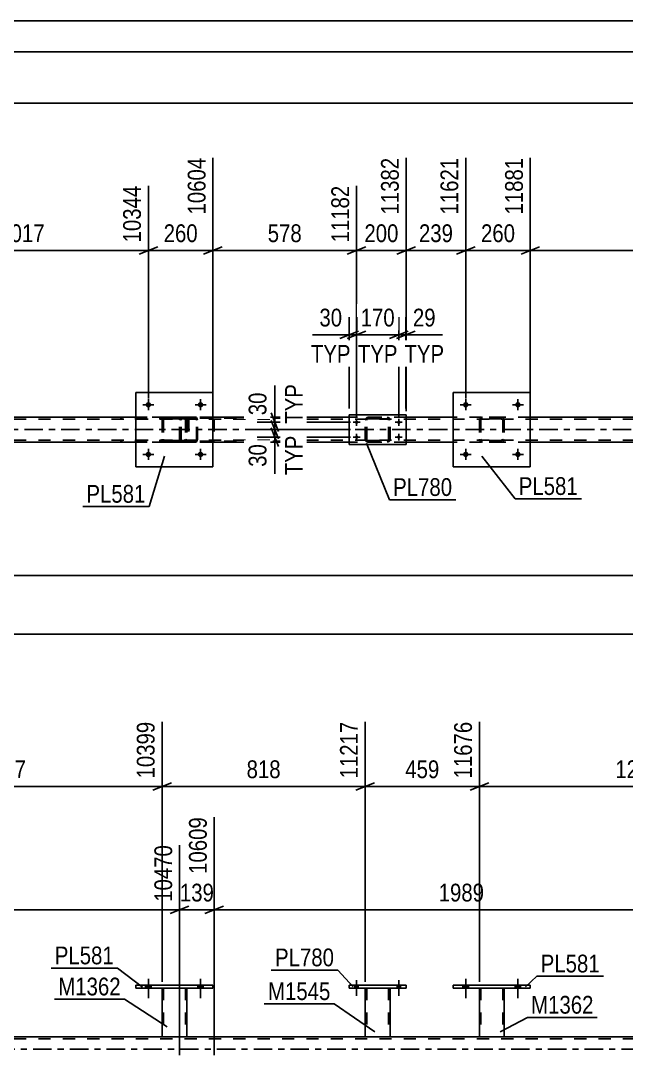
# Model space of a CAD drawing. Header units: millimetres. Extents: x -97 to 744, y -428 to 166.
# Drawn here: x 384.3 to 481.8, y -1 to 165.7 of the extents above; entities that cross this region are included whole.
import ezdxf

# ---------------------------------------------------------------- set-up
doc = ezdxf.new("R2010")
doc.units = ezdxf.units.MM
doc.linetypes.add('DXK_LINE_DOT2', pattern=[3.9198, 1.9599, -1.9599])
doc.linetypes.add('DXK_LINE_DOT3', pattern=[5.9187, 2.979, -0.9799, 0.9799, -0.9799])
doc.styles.add('Arial Narrow', font='ARIALN.TTF', dxfattribs={"height": 0.2})

# ---------------------------------------------------------------- blocks, each defined once
blk = doc.blocks.new('Unknown-814185529-1133')
at = {"color": 5, "linetype": 'Continuous'}
for p, q in [((744.03, 165.67), (-96.97, 165.67)), ((739.03, 160.67), (-91.97, 160.67))]:
    blk.add_line(p, q, dxfattribs=at)
blk = doc.blocks.new('Bolt-814185529-2757 - 2686')
at = {"linetype": 'Continuous'}
for points in [[(405.27, 95.8, -1), (404.39, 95.8, -1)], [(413.67, 95.8, -1), (412.79, 95.8, -1)]]:
    blk.add_hatch(color=1, dxfattribs=at).paths.add_polyline_path(points)
at = {"color": 1, "linetype": 'Continuous'}
for p, q in [((404.83, 96.68), (404.83, 94.92)), ((413.23, 96.68), (413.23, 94.92)), ((403.95, 95.8), (405.71, 95.8)), ((412.35, 95.8), (414.11, 95.8))]:
    blk.add_line(p, q, dxfattribs=at)
blk = doc.blocks.new('Part-814185529-2768 - 2686')
at = {"color": 7, "linetype": 'DXK_LINE_DOT2'}
for p, q in [((458.41, 101.76), (458.59, 101.79)), ((458.59, 101.79), (458.41, 101.76)), ((461.63, 101.79), (458.59, 101.79)), ((461.63, 101.79), (461.81, 101.76)), ((461.81, 101.76), (461.63, 101.79)), ((458.11, 101.31), (458.15, 101.5)), ((458.15, 101.5), (458.11, 101.31)), ((458.11, 101.31), (458.11, 98.27)), ((458.35, 101.31), (458.37, 101.41)), ((458.35, 101.31), (458.35, 98.27)), ((458.37, 101.41), (458.42, 101.48)), ((458.42, 101.48), (458.5, 101.54)), ((458.5, 101.54), (458.59, 101.55)), ((461.63, 101.55), (458.59, 101.55)), ((461.63, 101.55), (461.72, 101.54)), ((461.72, 101.54), (461.8, 101.48)), ((461.8, 101.48), (461.85, 101.41)), ((461.85, 101.41), (461.87, 101.31)), ((461.87, 101.31), (461.87, 98.27)), ((462.07, 101.5), (462.11, 101.31)), ((462.11, 101.31), (462.07, 101.5)), ((462.11, 101.31), (462.11, 98.27)), ((458.15, 98.09), (458.11, 98.27)), ((458.11, 98.27), (458.15, 98.09)), ((458.37, 98.18), (458.35, 98.27)), ((458.42, 98.1), (458.37, 98.18)), ((458.59, 97.79), (458.41, 97.83)), ((458.41, 97.83), (458.59, 97.79)), ((458.5, 98.05), (458.42, 98.1)), ((458.59, 98.03), (458.5, 98.05)), ((461.63, 98.03), (458.59, 98.03)), ((461.63, 97.79), (458.59, 97.79)), ((461.72, 98.05), (461.63, 98.03)), ((461.81, 97.83), (461.63, 97.79)), ((461.63, 97.79), (461.81, 97.83)), ((461.8, 98.1), (461.72, 98.05)), ((461.85, 98.18), (461.8, 98.1)), ((461.87, 98.27), (461.85, 98.18)), ((462.11, 98.27), (462.07, 98.09)), ((462.07, 98.09), (462.11, 98.27))]:
    blk.add_line(p, q, dxfattribs=at)
at = {"color": 7, "linetype": 'DXK_LINE_DOT3'}
blk.add_line((460.11, 99.79), (460.11, 99.79), dxfattribs=at)
at = {"color": 7, "linetype": 'DXK_LINE_DOT2'}
for centre, start, end in [((458.59, 101.31), 112.5, 157.5), ((458.59, 101.31), 112.5, 157.5), ((461.63, 101.31), 22.5, 67.5), ((461.63, 101.31), 22.5, 67.5), ((458.59, 98.27), 202.5, 247.5), ((458.59, 98.27), 202.5, 247.5), ((461.63, 98.27), 292.5, 337.5), ((461.63, 98.27), 292.5, 337.5)]:
    blk.add_arc(centre, 0.48, start, end, dxfattribs=at)
blk = doc.blocks.new('Part-814185529-2773 - 2686')
at = {"color": 2, "linetype": 'Continuous'}
for p, q in [((466.31, 105.79), (453.91, 105.79)), ((453.91, 105.79), (453.91, 93.79)), ((466.31, 93.79), (466.31, 105.79)), ((453.91, 93.79), (466.31, 93.79))]:
    blk.add_line(p, q, dxfattribs=at)
blk = doc.blocks.new('Bolt-814185529-2758 - 2686')
at = {"linetype": 'Continuous'}
for points in [[(405.27, 103.8, -1), (404.39, 103.8, -1)], [(413.67, 103.8, -1), (412.79, 103.8, -1)]]:
    blk.add_hatch(color=1, dxfattribs=at).paths.add_polyline_path(points)
at = {"color": 1, "linetype": 'Continuous'}
for p, q in [((403.95, 103.8), (405.71, 103.8)), ((404.83, 104.68), (404.83, 102.92)), ((412.35, 103.8), (414.11, 103.8)), ((413.23, 104.68), (413.23, 102.92))]:
    blk.add_line(p, q, dxfattribs=at)
blk = doc.blocks.new('Bolt-814185529-2759 - 2686')
at = {"linetype": 'Continuous'}
for points in [[(456.35, 95.8, -1), (455.47, 95.8, -1)], [(464.75, 95.8, -1), (463.87, 95.8, -1)]]:
    blk.add_hatch(color=1, dxfattribs=at).paths.add_polyline_path(points)
at = {"color": 1, "linetype": 'Continuous'}
for p, q in [((455.91, 96.68), (455.91, 94.92)), ((464.31, 96.68), (464.31, 94.92)), ((455.03, 95.8), (456.79, 95.8)), ((463.43, 95.8), (465.19, 95.8))]:
    blk.add_line(p, q, dxfattribs=at)
blk = doc.blocks.new('Bolt-814185529-2760 - 2686')
at = {"linetype": 'Continuous'}
for points in [[(456.35, 103.8, -1), (455.47, 103.8, -1)], [(464.75, 103.8, -1), (463.87, 103.8, -1)]]:
    blk.add_hatch(color=1, dxfattribs=at).paths.add_polyline_path(points)
at = {"color": 1, "linetype": 'Continuous'}
for p, q in [((455.03, 103.8), (456.79, 103.8)), ((455.91, 104.68), (455.91, 102.92)), ((463.43, 103.8), (465.19, 103.8)), ((464.31, 104.68), (464.31, 102.92))]:
    blk.add_line(p, q, dxfattribs=at)
blk = doc.blocks.new('Part-814185529-2762 - 2686')
at = {"color": 7, "linetype": 'DXK_LINE_DOT2'}
for p, q in [((407.33, 101.76), (407.51, 101.79)), ((407.51, 101.79), (407.33, 101.76)), ((410.55, 101.79), (407.51, 101.79)), ((410.55, 101.79), (410.73, 101.76)), ((410.73, 101.76), (410.55, 101.79)), ((407.03, 101.31), (407.07, 101.5)), ((407.07, 101.5), (407.03, 101.31)), ((407.03, 101.31), (407.03, 98.27)), ((407.27, 101.31), (407.29, 101.41)), ((407.27, 101.31), (407.27, 98.27)), ((407.29, 101.41), (407.34, 101.48)), ((407.34, 101.48), (407.42, 101.54)), ((407.42, 101.54), (407.51, 101.55)), ((410.55, 101.55), (407.51, 101.55)), ((410.55, 101.55), (410.64, 101.54)), ((410.64, 101.54), (410.72, 101.48)), ((410.72, 101.48), (410.77, 101.41)), ((410.77, 101.41), (410.79, 101.31)), ((410.79, 101.31), (410.79, 98.27)), ((410.99, 101.5), (411.03, 101.31)), ((411.03, 101.31), (410.99, 101.5)), ((411.03, 101.31), (411.03, 98.27)), ((407.07, 98.09), (407.03, 98.27)), ((407.03, 98.27), (407.07, 98.09)), ((407.29, 98.18), (407.27, 98.27)), ((407.34, 98.1), (407.29, 98.18)), ((407.51, 97.79), (407.33, 97.83)), ((407.33, 97.83), (407.51, 97.79)), ((407.42, 98.05), (407.34, 98.1)), ((407.51, 98.03), (407.42, 98.05)), ((410.55, 98.03), (407.51, 98.03)), ((410.55, 97.79), (407.51, 97.79)), ((410.64, 98.05), (410.55, 98.03)), ((410.73, 97.83), (410.55, 97.79)), ((410.55, 97.79), (410.73, 97.83)), ((410.72, 98.1), (410.64, 98.05)), ((410.77, 98.18), (410.72, 98.1)), ((410.79, 98.27), (410.77, 98.18)), ((411.03, 98.27), (410.99, 98.09)), ((410.99, 98.09), (411.03, 98.27))]:
    blk.add_line(p, q, dxfattribs=at)
at = {"color": 7, "linetype": 'DXK_LINE_DOT3'}
blk.add_line((409.03, 99.79), (409.03, 99.79), dxfattribs=at)
at = {"color": 7, "linetype": 'DXK_LINE_DOT2'}
for centre, start, end in [((407.51, 101.31), 112.5, 157.5), ((407.51, 101.31), 112.5, 157.5), ((410.55, 101.31), 22.5, 67.5), ((410.55, 101.31), 22.5, 67.5), ((407.51, 98.27), 202.5, 247.5), ((407.51, 98.27), 202.5, 247.5), ((410.55, 98.27), 292.5, 337.5), ((410.55, 98.27), 292.5, 337.5)]:
    blk.add_arc(centre, 0.48, start, end, dxfattribs=at)
blk = doc.blocks.new('Part-814185529-2767 - 2686')
at = {"color": 2, "linetype": 'Continuous'}
for p, q in [((415.23, 105.79), (402.83, 105.79)), ((402.83, 105.79), (402.83, 93.79)), ((415.23, 93.79), (415.23, 105.79)), ((402.83, 93.79), (415.23, 93.79))]:
    blk.add_line(p, q, dxfattribs=at)
blk = doc.blocks.new('Part-814185529-2809 - 2686')
at = {"color": 2, "linetype": 'Continuous'}
for p, q in [((402.83, 101.79), (364.15, 101.79)), ((437.14, 101.79), (415.23, 101.79)), ((453.91, 101.79), (446.34, 101.79)), ((504.99, 101.79), (466.31, 101.79)), ((402.83, 97.79), (364.15, 97.79)), ((437.14, 97.79), (415.23, 97.79)), ((453.91, 97.79), (446.34, 97.79)), ((504.99, 97.79), (466.31, 97.79))]:
    blk.add_line(p, q, dxfattribs=at)
at = {"color": 7, "linetype": 'DXK_LINE_DOT2'}
for p, q in [((415.23, 101.79), (402.83, 101.79)), ((446.34, 101.79), (437.14, 101.79)), ((466.31, 101.79), (453.91, 101.79)), ((639.97, 101.47), (35.67, 101.47)), ((639.97, 98.11), (35.67, 98.11)), ((415.23, 97.79), (402.83, 97.79)), ((446.34, 97.79), (437.14, 97.79)), ((466.31, 97.79), (453.91, 97.79))]:
    blk.add_line(p, q, dxfattribs=at)
at = {"color": 7, "linetype": 'DXK_LINE_DOT3'}
blk.add_line((35.67, 99.79), (639.97, 99.79), dxfattribs=at)
blk = doc.blocks.new('Part-814185529-2871 - 2686')
at = {"color": 7, "linetype": 'DXK_LINE_DOT2'}
for p, q in [((411.52, 101.79), (411.39, 101.77)), ((426.85, 101.79), (411.52, 101.79)), ((415.22, 101.77), (415.09, 101.79)), ((411.2, 101.6), (411.18, 101.47)), ((411.18, 101.47), (411.18, 98.11)), ((411.35, 101.47), (411.36, 101.54)), ((411.35, 101.47), (411.35, 98.11)), ((411.36, 101.54), (411.4, 101.59)), ((411.4, 101.59), (411.45, 101.62)), ((411.45, 101.62), (411.52, 101.63)), ((426.85, 101.63), (411.52, 101.63)), ((415.09, 101.63), (415.16, 101.62)), ((415.16, 101.62), (415.21, 101.59)), ((415.21, 101.59), (415.25, 101.54)), ((415.25, 101.54), (415.26, 101.47)), ((415.26, 101.47), (415.26, 98.11)), ((415.43, 101.47), (415.41, 101.6)), ((415.43, 101.47), (415.43, 98.11)), ((411.18, 98.11), (411.2, 97.99)), ((411.36, 98.05), (411.35, 98.11)), ((411.4, 98), (411.36, 98.05)), ((411.39, 97.82), (411.52, 97.79)), ((411.45, 97.97), (411.4, 98)), ((411.52, 97.95), (411.45, 97.97)), ((426.85, 97.95), (411.52, 97.95)), ((426.85, 97.79), (411.52, 97.79)), ((415.16, 97.97), (415.09, 97.95)), ((415.09, 97.79), (415.22, 97.82)), ((415.21, 98), (415.16, 97.97)), ((415.25, 98.05), (415.21, 98)), ((415.26, 98.11), (415.25, 98.05)), ((415.41, 97.99), (415.43, 98.11))]:
    blk.add_line(p, q, dxfattribs=at)
for centre, start, end in [((411.5, 101.46), 110.7583, 155.68), ((411.5, 98.13), 204.32, 249.2417), ((415.11, 98.13), 290.7583, 335.68)]:
    blk.add_arc(centre, 0.331, start, end, dxfattribs=at)
blk = doc.blocks.new('Part-814185529-2990 - 2686')
at = {"color": 7, "linetype": 'DXK_LINE_DOT2'}
for p, q in [((412.45, 101.79), (400.3, 101.79)), ((410.36, 101.79), (410.17, 101.76)), ((411.18, 101.79), (411.18, 101.55)), ((412.56, 101.76), (412.45, 101.79)), ((412.64, 101.65), (412.56, 101.76)), ((412.45, 101.55), (400.3, 101.55)), ((409.89, 101.45), (409.86, 101.31)), ((409.86, 98.27), (409.86, 101.31)), ((409.9, 101.5), (409.89, 101.45)), ((410.11, 101.31), (410.13, 101.41)), ((410.11, 98.27), (410.11, 101.31)), ((410.13, 101.41), (410.18, 101.48)), ((410.18, 101.48), (410.26, 101.54)), ((410.26, 101.54), (410.36, 101.55)), ((412.45, 101.55), (412.5, 101.54)), ((412.5, 101.54), (412.55, 101.48)), ((412.55, 101.48), (412.58, 101.41)), ((412.58, 101.41), (412.59, 101.31)), ((412.59, 98.27), (412.59, 101.31)), ((412.7, 101.5), (412.64, 101.65)), ((412.72, 101.31), (412.7, 101.5)), ((412.72, 98.27), (412.72, 101.31)), ((412.45, 98.03), (400.3, 98.03)), ((412.45, 97.79), (400.3, 97.79)), ((409.86, 98.27), (409.9, 98.09)), ((410.13, 98.18), (410.11, 98.27)), ((410.18, 98.1), (410.13, 98.18)), ((410.17, 97.83), (410.36, 97.79)), ((410.26, 98.05), (410.18, 98.1)), ((410.36, 98.03), (410.26, 98.05)), ((411.18, 97.79), (411.18, 98.03)), ((412.5, 98.05), (412.45, 98.03)), ((412.45, 97.79), (412.56, 97.83)), ((412.55, 98.1), (412.5, 98.05)), ((412.58, 98.18), (412.55, 98.1)), ((412.56, 97.83), (412.64, 97.94)), ((412.59, 98.27), (412.58, 98.18)), ((412.64, 97.94), (412.7, 98.09)), ((412.7, 98.09), (412.72, 98.27))]:
    blk.add_line(p, q, dxfattribs=at)
for centre, start, end in [((410.35, 101.3), 111.1941, 156.1506), ((410.35, 98.29), 203.8494, 248.8059)]:
    blk.add_arc(centre, 0.492, start, end, dxfattribs=at)
blk = doc.blocks.new('Part-814185529-2999 - 2686')
at = {"color": 7, "linetype": 'DXK_LINE_DOT2'}
for p, q in [((440.04, 101.75), (440.22, 101.78)), ((440.22, 101.78), (440.04, 101.75)), ((440.22, 101.78), (443.26, 101.78)), ((440.22, 101.78), (440.22, 101.78)), ((440.22, 101.78), (443.26, 101.78)), ((443.26, 101.78), (443.26, 101.78)), ((443.26, 101.78), (443.45, 101.75)), ((443.45, 101.75), (443.26, 101.78)), ((439.74, 101.3), (439.78, 101.49)), ((439.78, 101.49), (439.74, 101.3)), ((439.74, 98.26), (439.74, 101.3)), ((439.98, 101.3), (440, 101.4)), ((440, 101.4), (439.98, 101.3)), ((439.98, 98.26), (439.98, 101.3)), ((440, 101.4), (440.05, 101.47)), ((440.05, 101.47), (440, 101.4)), ((440.05, 101.47), (440.13, 101.53)), ((440.13, 101.53), (440.05, 101.47)), ((440.13, 101.53), (440.22, 101.54)), ((440.22, 101.54), (440.13, 101.53)), ((440.22, 101.54), (443.26, 101.54)), ((440.22, 101.54), (440.22, 101.54)), ((443.26, 101.54), (440.22, 101.54)), ((443.26, 101.54), (443.26, 101.54)), ((443.26, 101.54), (443.35, 101.53)), ((443.35, 101.53), (443.26, 101.54)), ((443.35, 101.53), (443.43, 101.47)), ((443.43, 101.47), (443.35, 101.53)), ((443.43, 101.47), (443.48, 101.4)), ((443.48, 101.4), (443.43, 101.47)), ((443.48, 101.4), (443.5, 101.3)), ((443.5, 101.3), (443.48, 101.4)), ((443.5, 98.26), (443.5, 101.3)), ((443.71, 101.49), (443.74, 101.3)), ((443.74, 101.3), (443.71, 101.49)), ((443.74, 98.26), (443.74, 101.3)), ((439.78, 98.08), (439.74, 98.26)), ((439.74, 98.26), (439.78, 98.08)), ((440, 98.17), (439.98, 98.26)), ((439.98, 98.26), (440, 98.17)), ((440.05, 98.09), (440, 98.17)), ((440, 98.17), (440.05, 98.09)), ((440.22, 97.78), (440.04, 97.82)), ((440.04, 97.82), (440.22, 97.78)), ((440.13, 98.04), (440.05, 98.09)), ((440.05, 98.09), (440.13, 98.04)), ((440.22, 98.02), (440.13, 98.04)), ((440.13, 98.04), (440.22, 98.02)), ((440.22, 98.02), (443.26, 98.02)), ((440.22, 98.02), (440.22, 98.02)), ((440.22, 98.02), (443.26, 98.02)), ((440.22, 97.78), (443.26, 97.78)), ((440.22, 97.78), (440.22, 97.78)), ((440.22, 97.78), (443.26, 97.78)), ((443.35, 98.04), (443.26, 98.02)), ((443.26, 98.02), (443.35, 98.04)), ((443.26, 98.02), (443.26, 98.02)), ((443.45, 97.82), (443.26, 97.78)), ((443.26, 97.78), (443.45, 97.82)), ((443.26, 97.78), (443.26, 97.78)), ((443.43, 98.09), (443.35, 98.04)), ((443.35, 98.04), (443.43, 98.09)), ((443.48, 98.17), (443.43, 98.09)), ((443.43, 98.09), (443.48, 98.17)), ((443.5, 98.26), (443.48, 98.17)), ((443.48, 98.17), (443.5, 98.26)), ((443.74, 98.26), (443.71, 98.08)), ((443.71, 98.08), (443.74, 98.26))]:
    blk.add_line(p, q, dxfattribs=at)
at = {"color": 7, "linetype": 'DXK_LINE_DOT3'}
blk.add_line((441.74, 99.78), (441.74, 99.78), dxfattribs=at)
at = {"color": 7, "linetype": 'DXK_LINE_DOT2'}
for centre, start, end in [((440.22, 101.3), 112.5, 157.5), ((440.22, 101.3), 112.5, 157.5), ((443.26, 101.3), 22.5, 67.5), ((443.26, 101.3), 22.5, 67.5), ((440.22, 98.26), 202.5, 247.5), ((440.22, 98.26), 202.5, 247.5), ((443.26, 98.26), 292.5, 337.5), ((443.26, 98.26), 292.5, 337.5)]:
    blk.add_arc(centre, 0.48, start, end, dxfattribs=at)
blk = doc.blocks.new('Part-814185529-3004 - 2686')
at = {"color": 2, "linetype": 'Continuous'}
for p, q in [((446.34, 102.18), (437.14, 102.18)), ((437.14, 97.38), (437.14, 102.18)), ((446.34, 97.38), (446.34, 102.18)), ((446.34, 97.38), (437.14, 97.38))]:
    blk.add_line(p, q, dxfattribs=at)
blk = doc.blocks.new('Bolt-814185529-3006 - 2686')
at = {"linetype": 'Continuous'}
for points in [[(438.34, 100.7, -1), (438.34, 101.26, -1)], [(445.14, 100.7, -1), (445.14, 101.26, -1)], [(438.34, 98.3, -1), (438.34, 98.86, -1)], [(445.14, 98.3, -1), (445.14, 98.86, -1)]]:
    blk.add_hatch(color=1, dxfattribs=at).paths.add_polyline_path(points)
at = {"color": 1, "linetype": 'Continuous'}
for p, q in [((438.9, 100.98), (437.78, 100.98)), ((438.34, 101.54), (438.34, 100.42)), ((445.7, 100.98), (444.58, 100.98)), ((445.14, 101.54), (445.14, 100.42)), ((438.9, 98.58), (437.78, 98.58)), ((438.34, 99.14), (438.34, 98.02)), ((445.7, 98.58), (444.58, 98.58)), ((445.14, 99.14), (445.14, 98.02))]:
    blk.add_line(p, q, dxfattribs=at)
blk = doc.blocks.new('Bolt-814185529-4178 - 3717')
at = {"linetype": 'Continuous'}
for points in [[(455.47, 9.84), (456.35, 9.84), (456.35, 10.32), (455.47, 10.32)], [(463.87, 9.84), (464.75, 9.84), (464.75, 10.32), (463.87, 10.32)]]:
    blk.add_hatch(color=1, dxfattribs=at).paths.add_polyline_path(points)
at = {"color": 1, "linetype": 'Continuous'}
for p, q in [((455.47, 10.32), (455.47, 9.84)), ((455.91, 11.32), (455.91, 8.2)), ((456.35, 10.32), (456.35, 9.84)), ((463.87, 10.32), (463.87, 9.84)), ((464.31, 11.32), (464.31, 8.2)), ((464.75, 10.32), (464.75, 9.84))]:
    blk.add_line(p, q, dxfattribs=at)
blk = doc.blocks.new('Part-814185529-3928 - 3717')
at = {"color": 7, "linetype": 'DXK_LINE_DOT2'}
for p, q in [((639.97, 1.68), (25.23, 1.68)), ((411.03, 2), (407.03, 2)), ((443.74, 2), (439.74, 2)), ((462.11, 2), (458.11, 2))]:
    blk.add_line(p, q, dxfattribs=at)
at = {"color": 2, "linetype": 'Continuous'}
for p, q in [((407.03, 2), (359.95, 2)), ((439.74, 2), (411.03, 2)), ((458.11, 2), (443.74, 2)), ((509.19, 2), (462.11, 2))]:
    blk.add_line(p, q, dxfattribs=at)
at = {"color": 7, "linetype": 'DXK_LINE_DOT3'}
blk.add_line((25.23, 0), (639.97, 0), dxfattribs=at)
blk = doc.blocks.new('Part-814185529-4070 - 3717')
at = {"color": 2, "linetype": 'Continuous'}
for p, q in [((407.03, 9.84), (407.03, 2)), ((411.03, 9.84), (411.03, 2)), ((407.03, 2), (411.03, 2))]:
    blk.add_line(p, q, dxfattribs=at)
at = {"color": 7, "linetype": 'DXK_LINE_DOT2'}
for p, q in [((407.03, 9.84), (411.03, 9.84)), ((407.03, 9.84), (407.03, 9.84)), ((407.03, 9.84), (407.03, 9.84)), ((407.27, 9.84), (407.27, 2)), ((410.79, 9.84), (410.79, 2)), ((411.03, 9.84), (411.03, 9.84)), ((411.03, 9.84), (411.03, 9.84)), ((410.73, 2), (410.77, 2)), ((410.73, 2), (410.77, 2)), ((410.77, 2), (410.79, 2)), ((410.77, 2), (410.79, 2))]:
    blk.add_line(p, q, dxfattribs=at)
blk = doc.blocks.new('Part-814185529-4075 - 3717')
at = {"color": 2, "linetype": 'Continuous'}
for p, q in [((402.83, 10.32), (402.83, 9.84)), ((415.23, 10.32), (402.83, 10.32)), ((415.23, 9.84), (415.23, 10.32)), ((402.83, 9.84), (415.23, 9.84))]:
    blk.add_line(p, q, dxfattribs=at)
blk = doc.blocks.new('Part-814185529-4080 - 3717')
at = {"color": 2, "linetype": 'Continuous'}
for p, q in [((458.11, 9.84), (458.11, 2)), ((462.11, 9.84), (462.11, 2)), ((458.11, 2), (462.11, 2))]:
    blk.add_line(p, q, dxfattribs=at)
at = {"color": 7, "linetype": 'DXK_LINE_DOT2'}
for p, q in [((458.11, 9.84), (462.11, 9.84)), ((458.11, 9.84), (458.11, 9.84)), ((458.11, 9.84), (458.11, 9.84)), ((458.35, 9.84), (458.35, 2)), ((461.87, 9.84), (461.87, 2)), ((462.11, 9.84), (462.11, 9.84)), ((462.11, 9.84), (462.11, 9.84)), ((461.81, 2), (461.85, 2)), ((461.81, 2), (461.85, 2)), ((461.85, 2), (461.87, 2)), ((461.85, 2), (461.87, 2))]:
    blk.add_line(p, q, dxfattribs=at)
blk = doc.blocks.new('Part-814185529-4085 - 3717')
at = {"color": 2, "linetype": 'Continuous'}
for p, q in [((453.91, 10.32), (453.91, 9.84)), ((466.31, 10.32), (453.91, 10.32)), ((466.31, 9.84), (466.31, 10.32)), ((453.91, 9.84), (466.31, 9.84))]:
    blk.add_line(p, q, dxfattribs=at)
blk = doc.blocks.new('Bolt-814185529-4175 - 3717')
at = {"linetype": 'Continuous'}
for points in [[(404.39, 9.84), (405.27, 9.84), (405.27, 10.32), (404.39, 10.32)], [(412.79, 9.84), (413.67, 9.84), (413.67, 10.32), (412.79, 10.32)]]:
    blk.add_hatch(color=1, dxfattribs=at).paths.add_polyline_path(points)
at = {"color": 1, "linetype": 'Continuous'}
for p, q in [((404.39, 10.32), (404.39, 9.84)), ((404.83, 11.32), (404.83, 8.2)), ((405.27, 10.32), (405.27, 9.84)), ((412.79, 10.32), (412.79, 9.84)), ((413.23, 11.32), (413.23, 8.2)), ((413.67, 10.32), (413.67, 9.84))]:
    blk.add_line(p, q, dxfattribs=at)
blk = doc.blocks.new('Bolt-814185529-4176 - 3717')
at = {"linetype": 'Continuous'}
for points in [[(404.39, 9.84), (405.27, 9.84), (405.27, 10.32), (404.39, 10.32)], [(412.79, 9.84), (413.67, 9.84), (413.67, 10.32), (412.79, 10.32)]]:
    blk.add_hatch(color=1, dxfattribs=at).paths.add_polyline_path(points)
at = {"color": 1, "linetype": 'Continuous'}
for p, q in [((404.39, 10.32), (404.39, 9.84)), ((404.83, 11.32), (404.83, 8.2)), ((405.27, 10.32), (405.27, 9.84)), ((412.79, 10.32), (412.79, 9.84)), ((413.23, 11.32), (413.23, 8.2)), ((413.67, 10.32), (413.67, 9.84))]:
    blk.add_line(p, q, dxfattribs=at)
blk = doc.blocks.new('Bolt-814185529-4177 - 3717')
at = {"linetype": 'Continuous'}
for points in [[(455.47, 9.84), (456.35, 9.84), (456.35, 10.32), (455.47, 10.32)], [(463.87, 9.84), (464.75, 9.84), (464.75, 10.32), (463.87, 10.32)]]:
    blk.add_hatch(color=1, dxfattribs=at).paths.add_polyline_path(points)
at = {"color": 1, "linetype": 'Continuous'}
for p, q in [((455.47, 10.32), (455.47, 9.84)), ((455.91, 11.32), (455.91, 8.2)), ((456.35, 10.32), (456.35, 9.84)), ((463.87, 10.32), (463.87, 9.84)), ((464.31, 11.32), (464.31, 8.2)), ((464.75, 10.32), (464.75, 9.84))]:
    blk.add_line(p, q, dxfattribs=at)
blk = doc.blocks.new('Part-814185529-4214 - 3717')
at = {"color": 2, "linetype": 'Continuous'}
for p, q in [((439.74, 9.83), (439.74, 2)), ((443.74, 9.83), (443.74, 2)), ((439.74, 2), (443.74, 2))]:
    blk.add_line(p, q, dxfattribs=at)
at = {"color": 7, "linetype": 'DXK_LINE_DOT2'}
for p, q in [((443.74, 9.83), (439.74, 9.83)), ((439.74, 9.83), (439.74, 9.83)), ((439.74, 9.83), (443.74, 9.83)), ((439.74, 9.83), (439.74, 9.83)), ((439.98, 9.83), (439.98, 9.83)), ((439.98, 9.83), (439.98, 2)), ((443.5, 9.83), (443.5, 9.83)), ((443.5, 9.83), (443.5, 2)), ((443.74, 9.83), (443.74, 9.83)), ((443.74, 9.83), (443.74, 9.83)), ((443.74, 2), (439.74, 2)), ((443.48, 2), (443.45, 2))]:
    blk.add_line(p, q, dxfattribs=at)
blk = doc.blocks.new('Part-814185529-4219 - 3717')
at = {"color": 2, "linetype": 'Continuous'}
for p, q in [((437.14, 9.83), (437.14, 10.31)), ((437.14, 10.31), (446.34, 10.31)), ((446.34, 9.83), (446.34, 10.31)), ((437.14, 9.83), (437.14, 9.83)), ((437.14, 9.83), (446.34, 9.83)), ((446.34, 9.83), (446.34, 9.83))]:
    blk.add_line(p, q, dxfattribs=at)
at = {"color": 7, "linetype": 'DXK_LINE_DOT2'}
for p, q in [((437.14, 10.31), (437.14, 10.31)), ((437.14, 10.31), (446.34, 10.31)), ((446.34, 10.31), (446.34, 10.31)), ((446.34, 9.83), (437.14, 9.83))]:
    blk.add_line(p, q, dxfattribs=at)
blk = doc.blocks.new('Bolt-814185529-4221 - 3717')
at = {"linetype": 'Continuous'}
for points in [[(438.06, 9.83), (438.62, 9.83), (438.62, 10.31), (438.06, 10.31)], [(438.06, 9.83), (438.62, 9.83), (438.62, 10.31), (438.06, 10.31)], [(444.86, 9.83), (445.42, 9.83), (445.42, 10.31), (444.86, 10.31)], [(444.86, 9.83), (445.42, 9.83), (445.42, 10.31), (444.86, 10.31)]]:
    blk.add_hatch(color=1, dxfattribs=at).paths.add_polyline_path(points)
at = {"color": 1, "linetype": 'Continuous'}
for p, q in [((438.06, 10.31), (438.06, 9.83)), ((438.06, 10.31), (438.06, 9.83)), ((438.34, 11.11), (438.34, 8.59)), ((438.34, 11.11), (438.34, 8.59)), ((438.62, 10.31), (438.62, 9.83)), ((438.62, 10.31), (438.62, 9.83)), ((444.86, 10.31), (444.86, 9.83)), ((444.86, 10.31), (444.86, 9.83)), ((445.14, 11.11), (445.14, 8.59)), ((445.14, 11.11), (445.14, 8.59)), ((445.42, 10.31), (445.42, 9.83)), ((445.42, 10.31), (445.42, 9.83))]:
    blk.add_line(p, q, dxfattribs=at)
blk = doc.blocks.new('StraightDimension-814185529-11419 - 2686')
at = {"color": 7, "linetype": 'Continuous'}
for p, q in [((415.23, 102.79), (415.23, 143.59)), ((404.83, 104.8), (404.83, 139.09)), ((403.33, 128.05), (406.33, 129.25)), ((404.83, 128.65), (415.23, 128.65)), ((416.73, 129.25), (413.73, 128.05))]:
    blk.add_line(p, q, dxfattribs=at)
at = {"color": 0}
blk.add_wipeout([(413.37, 129.4), (413.37, 133.6), (406.69, 133.6), (406.69, 129.4)], dxfattribs=at)
at = {"color": 3, "style": 'Arial Narrow'}
blk.add_text('260', height=2.863, dxfattribs=at).set_placement((407.29, 130))
at = {"color": 0, "linetype": 'Continuous'}
blk.add_wipeout([(414.63, 144.19), (410.43, 144.19), (410.43, 133.85), (414.63, 133.85)], dxfattribs=at)
at = {"color": 3, "linetype": 'Continuous', "style": 'Arial Narrow'}
blk.add_text('10604', height=2.863, rotation=90.0002, dxfattribs=at).set_placement((414.03, 134.45))
blk = doc.blocks.new('StraightDimension-814185529-3052 - 2686')
at = {"color": 7, "linetype": 'Continuous'}
blk.add_line((10.44, 66.83), (639.97, 66.83), dxfattribs=at)
blk = doc.blocks.new('StraightDimension-814185529-3168 - 2686')
at = {"color": 7, "linetype": 'Continuous'}
blk.add_line((9.8, 152.4), (640.61, 152.4), dxfattribs=at)
blk = doc.blocks.new('StraightDimension-814185529-3191 - 2686')
at = {"color": 7, "linetype": 'Continuous'}
blk.add_line((74.65, 76.29), (639.97, 76.29), dxfattribs=at)
blk = doc.blocks.new('StraightDimension-814185529-12941 - 2686')
at = {"color": 7, "linetype": 'Continuous'}
for p, q in [((424.59, 102.48), (425.79, 99.48)), ((437.34, 100.98), (422.34, 100.98)), ((425.79, 98.29), (424.59, 101.29)), ((425.19, 99.79), (425.19, 100.98)), ((437.34, 99.79), (422.34, 99.79))]:
    blk.add_line(p, q, dxfattribs=at)
at = {"color": 0, "linetype": 'Continuous'}
blk.add_wipeout([(430.29, 107.73), (426.09, 107.73), (426.09, 100.14), (430.29, 100.14)], dxfattribs=at)
at = {"color": 0}
blk.add_wipeout([(424.44, 106.37), (420.24, 106.37), (420.24, 101.51), (424.44, 101.51)], dxfattribs=at)
at = {"color": 7, "linetype": 'Continuous'}
blk.add_line((425.19, 100.98), (425.19, 106.89), dxfattribs=at)
blk.add_line((425.19, 100.98), (425.19, 106.89), dxfattribs=at)
at = {"color": 3, "linetype": 'Continuous', "style": 'Arial Narrow'}
blk.add_text('TYP', height=2.863, rotation=90.0002, dxfattribs=at).set_placement((429.69, 100.74))
at = {"color": 3, "style": 'Arial Narrow'}
blk.add_text('30', height=2.863, rotation=90.0002, dxfattribs=at).set_placement((423.84, 102.11))
blk = doc.blocks.new('StraightDimension-814185529-11414 - 2686')
at = {"color": 7, "linetype": 'Continuous'}
for p, q in [((466.31, 102.79), (466.31, 143.59)), ((506.99, 104.8), (506.99, 139.09)), ((467.81, 129.25), (464.81, 128.05)), ((466.31, 128.65), (506.99, 128.65)), ((505.49, 128.05), (508.49, 129.25))]:
    blk.add_line(p, q, dxfattribs=at)
at = {"color": 0, "linetype": 'Continuous'}
blk.add_wipeout([(506.39, 139.69), (502.19, 139.69), (502.19, 129.35), (506.39, 129.35)], dxfattribs=at)
at = {"color": 0}
blk.add_wipeout([(490.91, 129.4), (490.91, 133.6), (482.39, 133.6), (482.39, 129.4)], dxfattribs=at)
at = {"color": 3, "linetype": 'Continuous', "style": 'Arial Narrow'}
blk.add_text('12898', height=2.863, rotation=90.0002, dxfattribs=at).set_placement((505.79, 129.95))
at = {"color": 3, "style": 'Arial Narrow'}
blk.add_text('1017', height=2.863, dxfattribs=at).set_placement((482.99, 130))
blk = doc.blocks.new('StraightDimension-814185529-11415 - 2686')
at = {"color": 7, "linetype": 'Continuous'}
for p, q in [((455.91, 104.8), (455.91, 143.59)), ((466.31, 102.79), (466.31, 143.59)), ((454.41, 128.05), (457.41, 129.25)), ((455.91, 128.65), (466.31, 128.65)), ((467.81, 129.25), (464.81, 128.05))]:
    blk.add_line(p, q, dxfattribs=at)
at = {"color": 0}
blk.add_wipeout([(464.45, 129.4), (464.45, 133.6), (457.77, 133.6), (457.77, 129.4)], dxfattribs=at)
at = {"color": 3, "style": 'Arial Narrow'}
blk.add_text('260', height=2.863, dxfattribs=at).set_placement((458.37, 130))
at = {"color": 0, "linetype": 'Continuous'}
blk.add_wipeout([(465.71, 144.19), (461.51, 144.19), (461.51, 133.85), (465.71, 133.85)], dxfattribs=at)
at = {"color": 3, "linetype": 'Continuous', "style": 'Arial Narrow'}
blk.add_text('11881', height=2.863, rotation=90.0002, dxfattribs=at).set_placement((465.11, 134.45))
blk = doc.blocks.new('StraightDimension-814185529-11416 - 2686')
at = {"color": 7, "linetype": 'Continuous'}
for p, q in [((446.34, 102.79), (446.34, 143.59)), ((455.91, 104.8), (455.91, 143.59)), ((444.84, 128.05), (447.84, 129.25)), ((446.34, 128.65), (455.91, 128.65)), ((457.41, 129.25), (454.41, 128.05))]:
    blk.add_line(p, q, dxfattribs=at)
at = {"color": 0}
blk.add_wipeout([(454.47, 129.4), (454.47, 133.6), (447.78, 133.6), (447.78, 129.4)], dxfattribs=at)
at = {"color": 3, "style": 'Arial Narrow'}
blk.add_text('239', height=2.863, dxfattribs=at).set_placement((448.38, 130))
at = {"color": 0, "linetype": 'Continuous'}
blk.add_wipeout([(455.31, 144.19), (451.11, 144.19), (451.11, 133.85), (455.31, 133.85)], dxfattribs=at)
at = {"color": 3, "linetype": 'Continuous', "style": 'Arial Narrow'}
blk.add_text('11621', height=2.863, rotation=90.0002, dxfattribs=at).set_placement((454.71, 134.45))
blk = doc.blocks.new('StraightDimension-814185529-11417 - 2686')
at = {"color": 7, "linetype": 'Continuous'}
for p, q in [((446.34, 102.79), (446.34, 143.59)), ((438.34, 101.98), (438.34, 139.09)), ((436.84, 128.05), (439.84, 129.25)), ((438.34, 128.65), (446.34, 128.65)), ((447.84, 129.25), (444.84, 128.05))]:
    blk.add_line(p, q, dxfattribs=at)
at = {"color": 0}
blk.add_wipeout([(445.68, 129.4), (445.68, 133.6), (439, 133.6), (439, 129.4)], dxfattribs=at)
at = {"color": 3, "style": 'Arial Narrow'}
blk.add_text('200', height=2.863, dxfattribs=at).set_placement((439.6, 130))
at = {"color": 0, "linetype": 'Continuous'}
blk.add_wipeout([(445.74, 144.19), (441.54, 144.19), (441.54, 133.85), (445.74, 133.85)], dxfattribs=at)
at = {"color": 3, "linetype": 'Continuous', "style": 'Arial Narrow'}
blk.add_text('11382', height=2.863, rotation=90.0002, dxfattribs=at).set_placement((445.14, 134.45))
blk = doc.blocks.new('StraightDimension-814185529-11418 - 2686')
at = {"color": 7, "linetype": 'Continuous'}
for p, q in [((415.23, 102.79), (415.23, 143.59)), ((438.34, 101.98), (438.34, 139.09)), ((416.73, 129.25), (413.73, 128.05)), ((415.23, 128.65), (438.34, 128.65)), ((436.84, 128.05), (439.84, 129.25))]:
    blk.add_line(p, q, dxfattribs=at)
at = {"color": 0, "linetype": 'Continuous'}
blk.add_wipeout([(437.74, 139.69), (433.54, 139.69), (433.54, 129.35), (437.74, 129.35)], dxfattribs=at)
at = {"color": 0}
blk.add_wipeout([(430.13, 129.4), (430.13, 133.6), (423.44, 133.6), (423.44, 129.4)], dxfattribs=at)
at = {"color": 3, "linetype": 'Continuous', "style": 'Arial Narrow'}
blk.add_text('11182', height=2.863, rotation=90.0002, dxfattribs=at).set_placement((437.14, 129.95))
at = {"color": 3, "style": 'Arial Narrow'}
blk.add_text('578', height=2.863, dxfattribs=at).set_placement((424.04, 130))
blk = doc.blocks.new('StraightDimension-814185529-11420 - 2686')
at = {"color": 7, "linetype": 'Continuous'}
for p, q in [((364.15, 102.79), (364.15, 141.76)), ((404.83, 104.8), (404.83, 139.09)), ((365.65, 129.25), (362.65, 128.05)), ((364.15, 128.65), (404.83, 128.65)), ((403.33, 128.05), (406.33, 129.25))]:
    blk.add_line(p, q, dxfattribs=at)
at = {"color": 0, "linetype": 'Continuous'}
blk.add_wipeout([(404.23, 139.69), (400.03, 139.69), (400.03, 129.35), (404.23, 129.35)], dxfattribs=at)
at = {"color": 0}
blk.add_wipeout([(388.75, 129.4), (388.75, 133.6), (380.23, 133.6), (380.23, 129.4)], dxfattribs=at)
at = {"color": 3, "linetype": 'Continuous', "style": 'Arial Narrow'}
blk.add_text('10344', height=2.863, rotation=90.0002, dxfattribs=at).set_placement((403.63, 129.95))
at = {"color": 3, "style": 'Arial Narrow'}
blk.add_text('1017', height=2.863, dxfattribs=at).set_placement((380.83, 130))
blk = doc.blocks.new('StraightDimension-814185529-12942 - 2686')
at = {"color": 7, "linetype": 'Continuous'}
for p, q in [((424.59, 101.29), (425.79, 98.29)), ((425.79, 97.08), (424.59, 100.08)), ((437.34, 99.79), (422.34, 99.79)), ((437.34, 98.58), (422.34, 98.58)), ((425.19, 98.58), (425.19, 99.79))]:
    blk.add_line(p, q, dxfattribs=at)
at = {"color": 0, "linetype": 'Continuous'}
blk.add_wipeout([(430.29, 99.43), (426.09, 99.43), (426.09, 91.84), (430.29, 91.84)], dxfattribs=at)
at = {"color": 0}
blk.add_wipeout([(424.44, 98.06), (420.24, 98.06), (420.24, 93.2), (424.44, 93.2)], dxfattribs=at)
at = {"color": 7, "linetype": 'Continuous'}
blk.add_line((425.19, 98.58), (425.19, 92.68), dxfattribs=at)
blk.add_line((425.19, 98.58), (425.19, 92.68), dxfattribs=at)
at = {"color": 3, "linetype": 'Continuous', "style": 'Arial Narrow'}
blk.add_text('TYP', height=2.863, rotation=90.0002, dxfattribs=at).set_placement((429.69, 92.44))
at = {"color": 3, "style": 'Arial Narrow'}
blk.add_text('30', height=2.863, rotation=90.0002, dxfattribs=at).set_placement((423.84, 93.8))
blk = doc.blocks.new('StraightDimension-814185529-12994 - 2686')
at = {"color": 7, "linetype": 'Continuous'}
for p, q in [((445.14, 101.98), (445.14, 117.91)), ((446.29, 103.18), (446.29, 117.91)), ((443.64, 114.46), (446.64, 115.66)), ((447.79, 115.66), (444.79, 114.46)), ((445.14, 115.06), (446.29, 115.06))]:
    blk.add_line(p, q, dxfattribs=at)
at = {"color": 0}
blk.add_wipeout([(451.67, 115.81), (451.67, 120.01), (446.81, 120.01), (446.81, 115.81)], dxfattribs=at)
at = {"color": 0, "linetype": 'Continuous'}
blk.add_wipeout([(453.03, 109.96), (453.03, 114.16), (445.45, 114.16), (445.45, 109.96)], dxfattribs=at)
at = {"color": 7, "linetype": 'Continuous'}
blk.add_line((446.29, 115.06), (452.19, 115.06), dxfattribs=at)
blk.add_line((446.29, 115.06), (452.19, 115.06), dxfattribs=at)
at = {"color": 3, "style": 'Arial Narrow'}
blk.add_text('29', height=2.863, dxfattribs=at).set_placement((447.41, 116.41))
at = {"color": 3, "linetype": 'Continuous', "style": 'Arial Narrow'}
blk.add_text('TYP', height=2.863, dxfattribs=at).set_placement((446.05, 110.56))
blk = doc.blocks.new('StraightDimension-814185529-12995 - 2686')
at = {"color": 7, "linetype": 'Continuous'}
for p, q in [((438.34, 101.98), (438.34, 117.91)), ((445.14, 101.98), (445.14, 117.91)), ((436.84, 114.46), (439.84, 115.66)), ((438.34, 115.06), (445.14, 115.06)), ((446.64, 115.66), (443.64, 114.46))]:
    blk.add_line(p, q, dxfattribs=at)
at = {"color": 0}
blk.add_wipeout([(445.08, 115.81), (445.08, 120.01), (438.4, 120.01), (438.4, 115.81)], dxfattribs=at)
at = {"color": 0, "linetype": 'Continuous'}
blk.add_wipeout([(445.54, 109.96), (445.54, 114.16), (437.95, 114.16), (437.95, 109.96)], dxfattribs=at)
at = {"color": 3, "style": 'Arial Narrow'}
blk.add_text('170', height=2.863, dxfattribs=at).set_placement((439, 116.41))
at = {"color": 3, "linetype": 'Continuous', "style": 'Arial Narrow'}
blk.add_text('TYP', height=2.863, dxfattribs=at).set_placement((438.55, 110.56))
blk = doc.blocks.new('StraightDimension-814185529-12996 - 2686')
at = {"color": 7, "linetype": 'Continuous'}
for p, q in [((437.14, 103.18), (437.14, 117.91)), ((438.34, 101.98), (438.34, 117.91)), ((435.64, 114.46), (438.64, 115.66)), ((439.84, 115.66), (436.84, 114.46)), ((437.14, 115.06), (438.34, 115.06))]:
    blk.add_line(p, q, dxfattribs=at)
at = {"color": 0}
blk.add_wipeout([(436.62, 115.81), (436.62, 120.01), (431.76, 120.01), (431.76, 115.81)], dxfattribs=at)
at = {"color": 0, "linetype": 'Continuous'}
blk.add_wipeout([(437.98, 109.96), (437.98, 114.16), (430.39, 114.16), (430.39, 109.96)], dxfattribs=at)
at = {"color": 7, "linetype": 'Continuous'}
blk.add_line((437.14, 115.06), (431.24, 115.06), dxfattribs=at)
blk.add_line((437.14, 115.06), (431.24, 115.06), dxfattribs=at)
at = {"color": 3, "style": 'Arial Narrow'}
blk.add_text('30', height=2.863, dxfattribs=at).set_placement((432.36, 116.41))
at = {"color": 3, "linetype": 'Continuous', "style": 'Arial Narrow'}
blk.add_text('TYP', height=2.863, dxfattribs=at).set_placement((430.99, 110.56))
blk = doc.blocks.new('StraightDimension-814185529-12302 - 3717')
at = {"color": 7, "linetype": 'Continuous'}
for p, q in [((439.74, 10.83), (439.74, 52.74)), ((458.11, 10.84), (458.11, 52.74)), ((441.24, 42.9), (438.24, 41.7)), ((439.74, 42.3), (458.11, 42.3)), ((456.61, 41.7), (459.61, 42.9))]:
    blk.add_line(p, q, dxfattribs=at)
at = {"color": 0, "linetype": 'Continuous'}
blk.add_wipeout([(457.51, 53.34), (453.31, 53.34), (453.31, 43), (457.51, 43)], dxfattribs=at)
at = {"color": 0}
blk.add_wipeout([(452.27, 43.05), (452.27, 47.25), (445.58, 47.25), (445.58, 43.05)], dxfattribs=at)
at = {"color": 3, "linetype": 'Continuous', "style": 'Arial Narrow'}
blk.add_text('11676', height=2.863, rotation=90.0002, dxfattribs=at).set_placement((456.91, 43.6))
at = {"color": 3, "style": 'Arial Narrow'}
blk.add_text('459', height=2.863, dxfattribs=at).set_placement((446.18, 43.65))
blk = doc.blocks.new('StraightDimension-814185529-4904 - 3717')
at = {"color": 7, "linetype": 'Continuous'}
for p, q in [((415.43, -1), (415.43, 37.37)), ((409.86, -1), (409.86, 32.87)), ((408.36, 21.83), (411.36, 23.03)), ((409.86, 22.43), (415.43, 22.43)), ((416.93, 23.03), (413.93, 21.83))]:
    blk.add_line(p, q, dxfattribs=at)
at = {"color": 0}
blk.add_wipeout([(415.99, 23.18), (415.99, 27.38), (409.3, 27.38), (409.3, 23.18)], dxfattribs=at)
at = {"color": 3, "style": 'Arial Narrow'}
blk.add_text('139', height=2.863, dxfattribs=at).set_placement((409.9, 23.78))
at = {"color": 0, "linetype": 'Continuous'}
blk.add_wipeout([(414.83, 37.97), (410.63, 37.97), (410.63, 27.63), (414.83, 27.63)], dxfattribs=at)
at = {"color": 3, "linetype": 'Continuous', "style": 'Arial Narrow'}
blk.add_text('10609', height=2.863, rotation=90.0002, dxfattribs=at).set_placement((414.23, 28.23))
blk = doc.blocks.new('StraightDimension-814185529-12304 - 3717')
at = {"color": 7, "linetype": 'Continuous'}
for p, q in [((407.03, 10.84), (407.03, 52.74)), ((355.95, 10.84), (355.95, 50.91)), ((357.45, 42.9), (354.45, 41.7)), ((355.95, 42.3), (407.03, 42.3)), ((405.53, 41.7), (408.53, 42.9))]:
    blk.add_line(p, q, dxfattribs=at)
at = {"color": 0, "linetype": 'Continuous'}
blk.add_wipeout([(406.43, 53.34), (402.23, 53.34), (402.23, 43), (406.43, 43)], dxfattribs=at)
at = {"color": 0}
blk.add_wipeout([(385.75, 43.05), (385.75, 47.25), (377.23, 47.25), (377.23, 43.05)], dxfattribs=at)
at = {"color": 3, "linetype": 'Continuous', "style": 'Arial Narrow'}
blk.add_text('10399', height=2.863, rotation=90.0002, dxfattribs=at).set_placement((405.83, 43.6))
at = {"color": 3, "style": 'Arial Narrow'}
blk.add_text('1277', height=2.863, dxfattribs=at).set_placement((377.83, 43.65))
blk = doc.blocks.new('StraightDimension-814185529-4885 - 3717')
at = {"color": 7, "linetype": 'Continuous'}
for p, q in [((415.43, -1), (415.43, 37.37)), ((494.99, -1), (494.99, 32.87)), ((416.93, 23.03), (413.93, 21.83)), ((415.43, 22.43), (494.99, 22.43)), ((493.49, 21.83), (496.49, 23.03))]:
    blk.add_line(p, q, dxfattribs=at)
at = {"color": 0, "linetype": 'Continuous'}
blk.add_wipeout([(494.39, 33.47), (490.19, 33.47), (490.19, 23.13), (494.39, 23.13)], dxfattribs=at)
at = {"color": 0}
blk.add_wipeout([(459.47, 23.18), (459.47, 27.38), (450.96, 27.38), (450.96, 23.18)], dxfattribs=at)
at = {"color": 3, "linetype": 'Continuous', "style": 'Arial Narrow'}
blk.add_text('12598', height=2.863, rotation=90.0002, dxfattribs=at).set_placement((493.79, 23.73))
at = {"color": 3, "style": 'Arial Narrow'}
blk.add_text('1989', height=2.863, dxfattribs=at).set_placement((451.56, 23.78))
blk = doc.blocks.new('StraightDimension-814185529-4925 - 3717')
at = {"color": 7, "linetype": 'Continuous'}
for p, q in [((330.3, -1), (330.3, 35.54)), ((409.86, -1), (409.86, 32.87)), ((331.8, 23.03), (328.8, 21.83)), ((330.3, 22.43), (409.86, 22.43)), ((408.36, 21.83), (411.36, 23.03))]:
    blk.add_line(p, q, dxfattribs=at)
at = {"color": 0, "linetype": 'Continuous'}
blk.add_wipeout([(409.26, 33.47), (405.06, 33.47), (405.06, 23.13), (409.26, 23.13)], dxfattribs=at)
at = {"color": 0}
blk.add_wipeout([(374.33, 23.18), (374.33, 27.38), (365.82, 27.38), (365.82, 23.18)], dxfattribs=at)
at = {"color": 3, "linetype": 'Continuous', "style": 'Arial Narrow'}
blk.add_text('10470', height=2.863, rotation=90.0002, dxfattribs=at).set_placement((408.66, 23.73))
at = {"color": 3, "style": 'Arial Narrow'}
blk.add_text('1989', height=2.863, dxfattribs=at).set_placement((366.42, 23.78))
blk = doc.blocks.new('StraightDimension-814185529-12301 - 3717')
at = {"color": 7, "linetype": 'Continuous'}
for p, q in [((458.11, 10.84), (458.11, 52.74)), ((509.19, 10.84), (509.19, 52.74)), ((459.61, 42.9), (456.61, 41.7)), ((458.11, 42.3), (509.19, 42.3)), ((507.69, 41.7), (510.69, 42.9))]:
    blk.add_line(p, q, dxfattribs=at)
at = {"color": 0, "linetype": 'Continuous'}
blk.add_wipeout([(508.59, 53.34), (504.39, 53.34), (504.39, 43), (508.59, 43)], dxfattribs=at)
at = {"color": 0}
blk.add_wipeout([(487.91, 43.05), (487.91, 47.25), (479.39, 47.25), (479.39, 43.05)], dxfattribs=at)
at = {"color": 3, "linetype": 'Continuous', "style": 'Arial Narrow'}
blk.add_text('12953', height=2.863, rotation=90.0002, dxfattribs=at).set_placement((507.99, 43.6))
at = {"color": 3, "style": 'Arial Narrow'}
blk.add_text('1277', height=2.863, dxfattribs=at).set_placement((479.99, 43.65))
blk = doc.blocks.new('StraightDimension-814185529-12303 - 3717')
at = {"color": 7, "linetype": 'Continuous'}
for p, q in [((407.03, 10.84), (407.03, 52.74)), ((439.74, 10.83), (439.74, 52.74)), ((408.53, 42.9), (405.53, 41.7)), ((407.03, 42.3), (439.74, 42.3)), ((438.24, 41.7), (441.24, 42.9))]:
    blk.add_line(p, q, dxfattribs=at)
at = {"color": 0, "linetype": 'Continuous'}
blk.add_wipeout([(439.14, 53.34), (434.94, 53.34), (434.94, 43), (439.14, 43)], dxfattribs=at)
at = {"color": 0}
blk.add_wipeout([(426.73, 43.05), (426.73, 47.25), (420.04, 47.25), (420.04, 43.05)], dxfattribs=at)
at = {"color": 3, "linetype": 'Continuous', "style": 'Arial Narrow'}
blk.add_text('11217', height=2.863, rotation=90.0002, dxfattribs=at).set_placement((438.54, 43.6))
at = {"color": 3, "style": 'Arial Narrow'}
blk.add_text('818', height=2.863, dxfattribs=at).set_placement((420.64, 43.65))
blk = doc.blocks.new('Mark-814185529-2763 - 2686')
at = {"color": 0}
blk.add_wipeout([(404.36, 88.02), (404.36, 91.02), (394.86, 91.02), (394.86, 88.02)], dxfattribs=at)
blk.add_wipeout([(404.36, 88.02), (404.36, 91.02), (394.86, 91.02), (394.86, 88.02)], dxfattribs=at)
at = {"color": 30, "linetype": 'Continuous'}
for p in [(407.43, 95.51), (394.26, 87.42)]:
    blk.add_line(p, (404.96, 87.42), dxfattribs=at)
at = {"color": 3, "style": 'Arial Narrow'}
blk.add_text('PL581', height=2.863, dxfattribs=at).set_placement((394.86, 88.02))
blk = doc.blocks.new('Mark-814185529-2769 - 2686')
at = {"color": 0}
blk.add_wipeout([(473.95, 89.27), (473.95, 92.27), (464.45, 92.27), (464.45, 89.27)], dxfattribs=at)
blk.add_wipeout([(473.95, 89.27), (473.95, 92.27), (464.45, 92.27), (464.45, 89.27)], dxfattribs=at)
at = {"color": 30, "linetype": 'Continuous'}
for p, q in [((458.51, 95.51), (463.85, 88.67)), ((463.85, 88.67), (474.55, 88.67))]:
    blk.add_line(p, q, dxfattribs=at)
at = {"color": 3, "style": 'Arial Narrow'}
blk.add_text('PL581', height=2.863, dxfattribs=at).set_placement((464.45, 89.27))
blk = doc.blocks.new('Mark-814185529-3000 - 2686')
at = {"color": 0}
blk.add_wipeout([(453.73, 89.11), (453.73, 92.11), (444.23, 92.11), (444.23, 89.11)], dxfattribs=at)
blk.add_wipeout([(453.73, 89.11), (453.73, 92.11), (444.23, 92.11), (444.23, 89.11)], dxfattribs=at)
at = {"color": 30, "linetype": 'Continuous'}
for p, q in [((439.95, 97.62), (443.63, 88.51)), ((443.63, 88.51), (454.33, 88.51))]:
    blk.add_line(p, q, dxfattribs=at)
at = {"color": 3, "style": 'Arial Narrow'}
blk.add_text('PL780', height=2.863, dxfattribs=at).set_placement((444.23, 89.11))
blk = doc.blocks.new('Mark-814185529-4066 - 3717')
at = {"color": 0}
blk.add_wipeout([(400.38, 8.65), (400.38, 11.65), (390.33, 11.65), (390.33, 8.65)], dxfattribs=at)
blk.add_wipeout([(400.38, 8.65), (400.38, 11.65), (390.33, 11.65), (390.33, 8.65)], dxfattribs=at)
at = {"color": 30, "linetype": 'Continuous'}
for p in [(389.73, 8.05), (407.84, 3.58)]:
    blk.add_line(p, (400.98, 8.05), dxfattribs=at)
at = {"color": 3, "style": 'Arial Narrow'}
blk.add_text('M1362', height=2.863, dxfattribs=at).set_placement((390.33, 8.65))
blk = doc.blocks.new('Mark-814185529-4071 - 3717')
at = {"color": 0}
blk.add_wipeout([(399.27, 13.66), (399.27, 16.66), (389.77, 16.66), (389.77, 13.66)], dxfattribs=at)
blk.add_wipeout([(399.27, 13.66), (399.27, 16.66), (389.77, 16.66), (389.77, 13.66)], dxfattribs=at)
at = {"color": 30, "linetype": 'Continuous'}
for p in [(389.17, 13.06), (403.87, 9.99)]:
    blk.add_line(p, (399.87, 13.06), dxfattribs=at)
at = {"color": 3, "style": 'Arial Narrow'}
blk.add_text('PL581', height=2.863, dxfattribs=at).set_placement((389.77, 13.66))
blk = doc.blocks.new('Mark-814185529-4076 - 3717')
at = {"color": 0}
blk.add_wipeout([(476.49, 5.71), (476.49, 8.71), (466.44, 8.71), (466.44, 5.71)], dxfattribs=at)
blk.add_wipeout([(476.49, 5.71), (476.49, 8.71), (466.44, 8.71), (466.44, 5.71)], dxfattribs=at)
at = {"color": 30, "linetype": 'Continuous'}
for p, q in [((461.44, 2.76), (465.84, 5.11)), ((465.84, 5.11), (477.09, 5.11))]:
    blk.add_line(p, q, dxfattribs=at)
at = {"color": 3, "style": 'Arial Narrow'}
blk.add_text('M1362', height=2.863, dxfattribs=at).set_placement((466.44, 5.71))
blk = doc.blocks.new('Mark-814185529-4081 - 3717')
at = {"color": 0}
blk.add_wipeout([(477.48, 12.35), (477.48, 15.35), (467.98, 15.35), (467.98, 12.35)], dxfattribs=at)
blk.add_wipeout([(477.48, 12.35), (477.48, 15.35), (467.98, 15.35), (467.98, 12.35)], dxfattribs=at)
at = {"color": 30, "linetype": 'Continuous'}
for p, q in [((465.52, 10.04), (467.38, 11.75)), ((467.38, 11.75), (478.08, 11.75))]:
    blk.add_line(p, q, dxfattribs=at)
at = {"color": 3, "style": 'Arial Narrow'}
blk.add_text('PL581', height=2.863, dxfattribs=at).set_placement((467.98, 12.35))
blk = doc.blocks.new('Mark-814185529-4210 - 3717')
at = {"color": 0}
blk.add_wipeout([(434.14, 7.9), (434.14, 10.9), (424.09, 10.9), (424.09, 7.9)], dxfattribs=at)
blk.add_wipeout([(434.14, 7.9), (434.14, 10.9), (424.09, 10.9), (424.09, 7.9)], dxfattribs=at)
at = {"color": 30, "linetype": 'Continuous'}
for p in [(423.49, 7.3), (441.28, 2.8)]:
    blk.add_line(p, (434.74, 7.3), dxfattribs=at)
at = {"color": 3, "style": 'Arial Narrow'}
blk.add_text('M1545', height=2.863, dxfattribs=at).set_placement((424.09, 7.9))
blk = doc.blocks.new('Mark-814185529-4215 - 3717')
at = {"color": 0}
blk.add_wipeout([(434.73, 13.34), (434.73, 16.34), (425.22, 16.34), (425.22, 13.34)], dxfattribs=at)
blk.add_wipeout([(434.73, 13.34), (434.73, 16.34), (425.22, 16.34), (425.22, 13.34)], dxfattribs=at)
at = {"color": 30, "linetype": 'Continuous'}
for p in [(424.62, 12.74), (437.77, 10.05)]:
    blk.add_line(p, (435.33, 12.74), dxfattribs=at)
at = {"color": 3, "style": 'Arial Narrow'}
blk.add_text('PL780', height=2.863, dxfattribs=at).set_placement((425.22, 13.34))

msp = doc.modelspace()

# ---------------------------------------------------------------- block references
for name in ['Unknown-814185529-1133', 'Part-814185529-2767 - 2686', 'Part-814185529-2773 - 2686', 'Part-814185529-2809 - 2686', 'Bolt-814185529-2758 - 2686', 'Bolt-814185529-2760 - 2686', 'Part-814185529-2990 - 2686', 'Part-814185529-2762 - 2686', 'Part-814185529-2871 - 2686', 'Part-814185529-3004 - 2686', 'Part-814185529-2999 - 2686', 'Part-814185529-2768 - 2686', 'Bolt-814185529-3006 - 2686', 'Bolt-814185529-2757 - 2686', 'Bolt-814185529-2759 - 2686', 'Part-814185529-4075 - 3717', 'Bolt-814185529-4175 - 3717', 'Bolt-814185529-4176 - 3717', 'Part-814185529-4219 - 3717', 'Bolt-814185529-4221 - 3717', 'Part-814185529-4085 - 3717', 'Bolt-814185529-4178 - 3717', 'Bolt-814185529-4177 - 3717', 'Part-814185529-4070 - 3717', 'Part-814185529-4214 - 3717', 'Part-814185529-4080 - 3717', 'Part-814185529-3928 - 3717']:
    msp.add_blockref(name, (0, 0))

# ---------------------------------------------------------------- next in the draw order: block references
for name in ['StraightDimension-814185529-11419 - 2686', 'StraightDimension-814185529-3052 - 2686', 'StraightDimension-814185529-12302 - 3717', 'StraightDimension-814185529-4904 - 3717']:
    msp.add_blockref(name, (0, 0))

# ---------------------------------------------------------------- next in the draw order: block references
for name in ['StraightDimension-814185529-3168 - 2686', 'StraightDimension-814185529-3191 - 2686', 'StraightDimension-814185529-12304 - 3717', 'StraightDimension-814185529-4885 - 3717']:
    msp.add_blockref(name, (0, 0))

# ---------------------------------------------------------------- next in the draw order: block references
for name in ['StraightDimension-814185529-11414 - 2686', 'StraightDimension-814185529-11420 - 2686', 'StraightDimension-814185529-12941 - 2686', 'Mark-814185529-3000 - 2686', 'Mark-814185529-2763 - 2686', 'Mark-814185529-2769 - 2686', 'StraightDimension-814185529-12301 - 3717', 'StraightDimension-814185529-4925 - 3717', 'Mark-814185529-4076 - 3717']:
    msp.add_blockref(name, (0, 0))

# ---------------------------------------------------------------- next in the draw order: block references
for name in ['StraightDimension-814185529-11415 - 2686', 'StraightDimension-814185529-12303 - 3717', 'Mark-814185529-4081 - 3717']:
    msp.add_blockref(name, (0, 0))

# ---------------------------------------------------------------- next in the draw order: block references
for name in ['StraightDimension-814185529-11416 - 2686', 'Mark-814185529-4066 - 3717', 'Mark-814185529-4210 - 3717']:
    msp.add_blockref(name, (0, 0))

# ---------------------------------------------------------------- next in the draw order: block references
for name in ['StraightDimension-814185529-11417 - 2686', 'Mark-814185529-4071 - 3717', 'Mark-814185529-4215 - 3717']:
    msp.add_blockref(name, (0, 0))

# ---------------------------------------------------------------- next in the draw order: block references
for name in ['StraightDimension-814185529-11418 - 2686', 'StraightDimension-814185529-12994 - 2686']:
    msp.add_blockref(name, (0, 0))

# ---------------------------------------------------------------- next in the draw order: block references
msp.add_blockref('StraightDimension-814185529-12942 - 2686', (0, 0))

# ---------------------------------------------------------------- next in the draw order: block references
msp.add_blockref('StraightDimension-814185529-12995 - 2686', (0, 0))

# ---------------------------------------------------------------- next in the draw order: block references
msp.add_blockref('StraightDimension-814185529-12996 - 2686', (0, 0))

doc.saveas('drawing.dxf')
